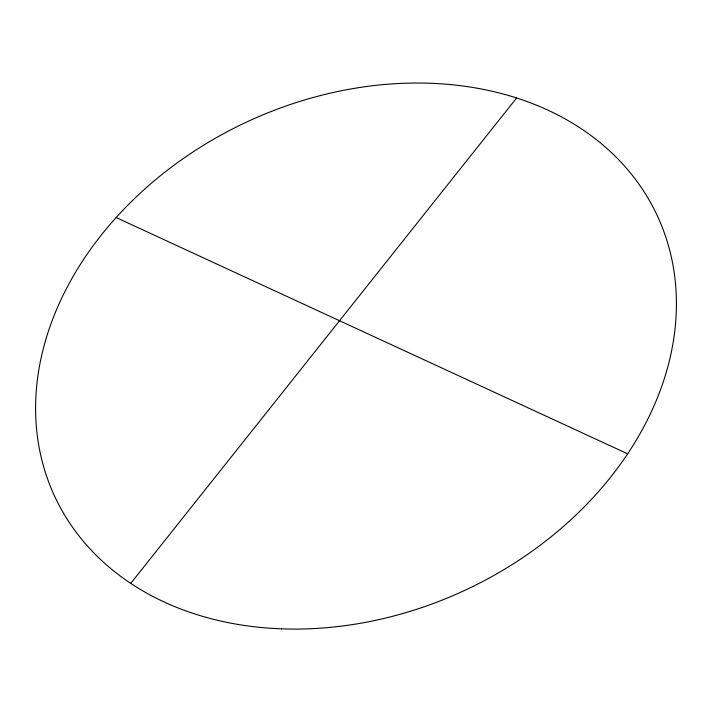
<?xml version="1.0" encoding="UTF-8"?>
<svg xmlns="http://www.w3.org/2000/svg" width="712" height="712" viewBox="0 0 712 712"><rect width="100%" height="100%" fill="white"/><g stroke="black" fill="none" stroke-linecap="round" stroke-linejoin="round"><path stroke-width="1.07" d="M130.732 583.386L516.618 97.971M116.136 217.543L627.655 453.829M281.445 628.838A332.379 258.322 -25 0 0 663.148 229.62A332.379 258.322 -25 0 0 123.407 209.72A332.379 258.322 -25 0 0 281.445 628.838"/></g></svg>
